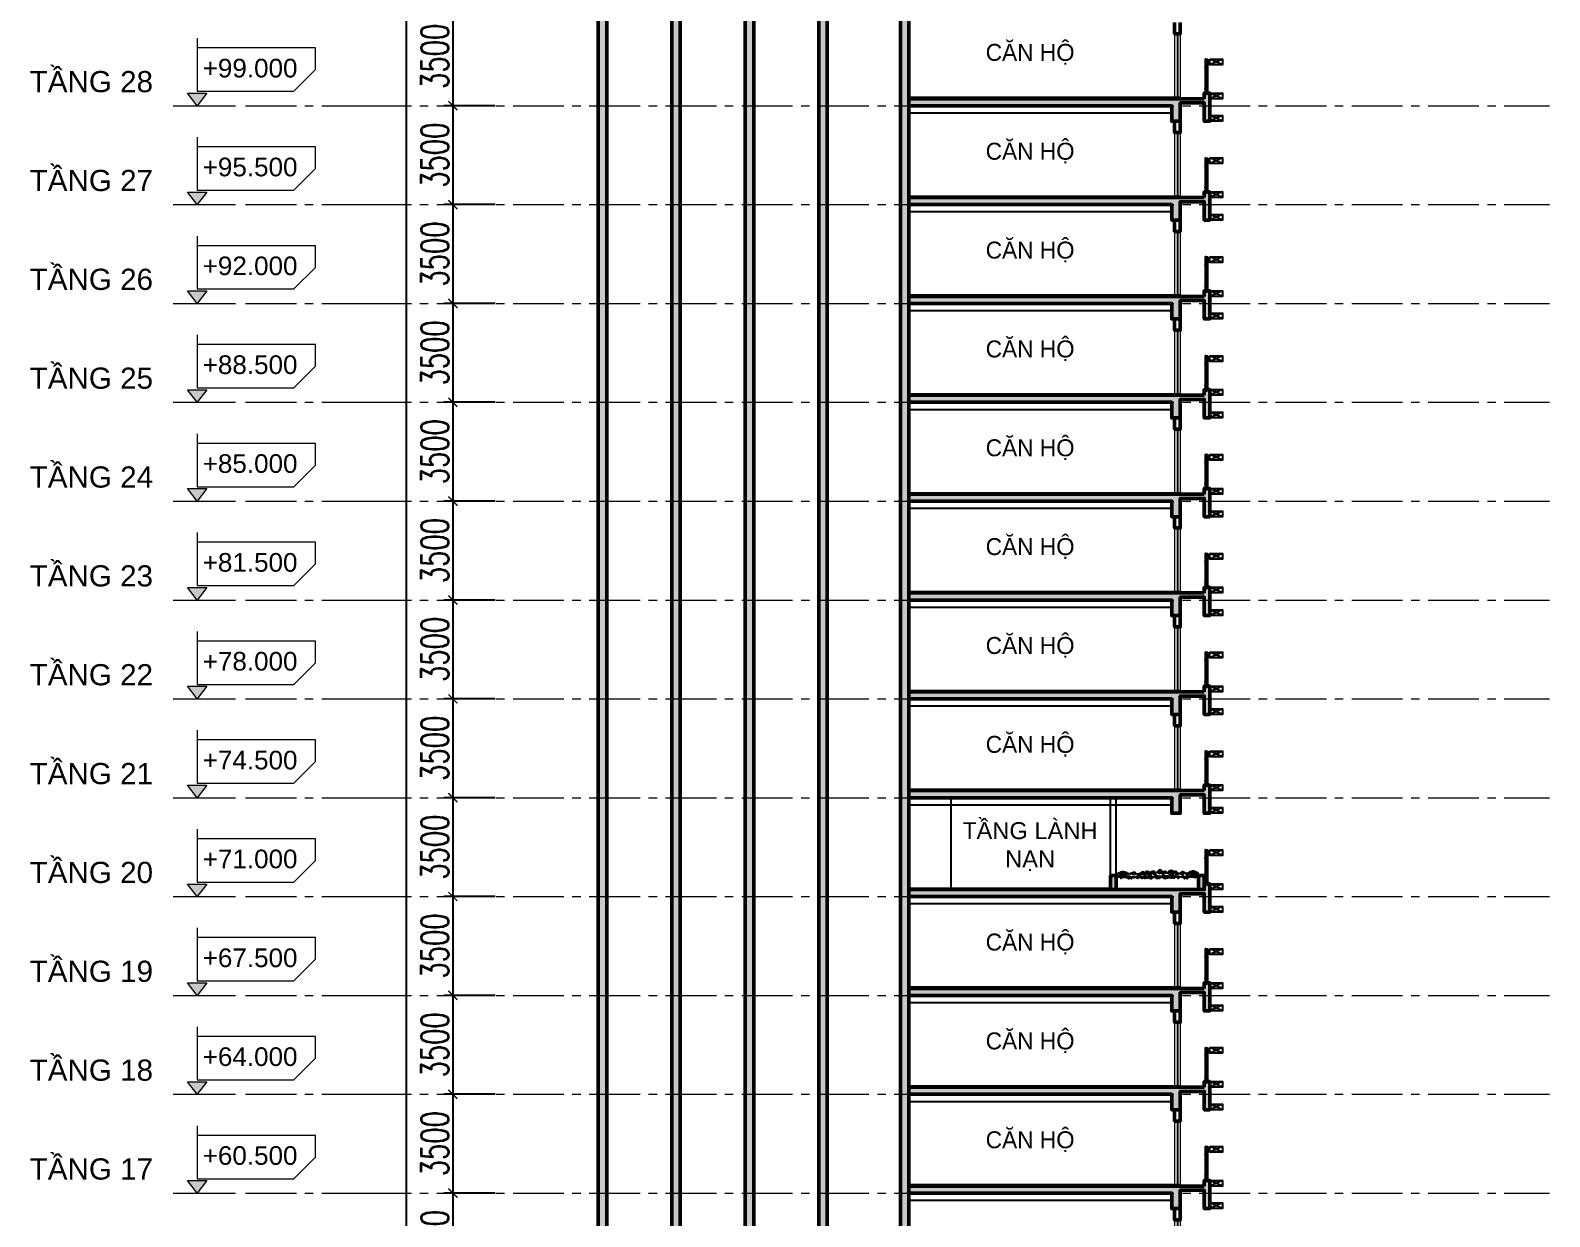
# Model space of a CAD drawing. Header units: millimetres. Extents: x 573003 to 1294762, y -9906 to 413061.
# Drawn here: x 715804 to 769598, y 74144 to 116144 of the extents above; entities that cross this region are included whole.
import ezdxf
from ezdxf.xclip import XClip

# ---------------------------------------------------------------- set-up
doc = ezdxf.new("R2010")
doc.units = ezdxf.units.MM
doc.header["$MEASUREMENT"] = 0
doc.linetypes.add('HIDDEN', pattern=[0.375, 0.25, -0.125])
doc.linetypes.add('IMPORT-CE', pattern=[135, 90, -15, 15, -15])
doc.layers.get('DEFPOINTS').update_dxf_attribs({"color": 5, "lineweight": 0})
for name, color, linetype in [('A-ANNO-DIMS', 50, 'Continuous'), ('A-ANNO-ROOM', 50, 'Continuous'), ('A-ELEV-13FINE', 8, 'Continuous'), ('A-ELEV-15FINE', 1, 'Continuous'), ('A-ELEV-18LIGHT', 135, 'Continuous'), ('A-ELEV-40HEAVY', 90, 'Continuous'), ('A-ELEV-PATT 3', 251, 'Continuous'), ('A-GRID-01$0$A-ANNO-DIMS', 50, 'Continuous'), ('A-WALL-FNSH', 200, 'Continuous'), ('A-WALL-PATT', 251, 'Continuous'), ('HBA-DW-WIN', 1, 'Continuous')]:
    doc.layers.add(name, color=color, linetype=linetype)
for name, color, linetype, lineweight in [('KT-Chu viet', 255, 'Continuous', 20), ('KT-Kich thuoc', 159, 'Continuous', 18), ('KT-Net cot', 2, 'Continuous', 50), ('KT-Net manh', 251, 'Continuous', 13), ('KT-Net thay', 7, 'Continuous', 25), ('KT-Net truc', 18, 'Continuous', 15), ('TEXT', 7, 'Continuous', 20)]:
    doc.layers.add(name, color=color, linetype=linetype, lineweight=lineweight)
doc.styles.add('Arial', font='arial.ttf')
doc.styles.add('DIM', font='vnsimli.shx', dxfattribs={"width": 0.7})
doc.styles.add('font unicode ccu', font='arial.ttf')
doc.styles.add('HBA-Text', font='GOTHIC.TTF')
doc.dimstyles.new('CCU  KT1-320 A1', dxfattribs={"dimscale": 320, "dimtxt": 3, "dimasz": 1, "dimexe": 1, "dimexo": 0, "dimgap": 0.5, "dimtad": 1, "dimdec": 0, "dimdsep": 46, "dimtxsty": 'DIM', "dimblk1": 'ARCHTICK', "dimblk2": 'ARCHTICK', "dimsah": 1, "dimcen": 0, "dimdle": 1, "dimclrd": 256, "dimclre": 256, "dimclrt": 31, "dimadec": 0, "dimazin": 0, "dimtfac": 1, "dimtdec": 0, "dimtix": 1, "dimtmove": 1, "dimatfit": 3, "dimldrblk": 'DOT', "dimfxl": 8, "dimtolj": 1, "dimarcsym": 0})

# ---------------------------------------------------------------- blocks, each defined once
blk = doc.blocks.new('1')
at = {"layer": 'A-GRID-01$0$A-ANNO-DIMS'}
for p, q in [((-85207, -52456), (-84757, -52256)), ((-85207, -52256), (-84757, -52456))]:
    blk.add_line(p, q, dxfattribs=at)
at = {"layer": 'A-GRID-01$0$A-ANNO-DIMS', "elevation": 0}
blk.add_lwpolyline([(-84757, -52256), (-85207, -52256), (-85207, -52456), (-84757, -52456)], close=True, dxfattribs=at)
blk = doc.blocks.new('Floor NT2')
at = {"layer": 'A-WALL-PATT'}
h = blk.add_hatch(color=256, dxfattribs=at)
h.dxf.hatch_style = 1
h.paths.add_polyline_path([(850, 0), (-9605, 0), (-9605, -250), (-300, -250), (-300, -800), (0, -800), (0, -150), (850, -150), (850, -800), (1050, -800), (1050, 200), (850, 200)])
at = {"layer": 'A-ANNO-DIMS', "extrusion": (2.84835e-12, 4.99413e-07, 1), "elevation": 0}
for points in [[(933, 200), (933, 1400)], [(983, 200), (983, 1400)]]:
    blk.add_lwpolyline(points, dxfattribs=at)
at = {"layer": 'A-ANNO-DIMS', "extrusion": (2.84835e-12, 4.99413e-07, 1)}
blk.add_lwpolyline([(865, 200), (1050, 200), (1050, 188), (865, 188)], close=True, dxfattribs=at)
at = {"layer": 'A-ELEV-13FINE', "extrusion": (2.84835e-12, 4.99413e-07, 1)}
for points in [[(-100, 2300), (-100, 50)], [(-9605, 50), (-200, 50)], [(-9605, -500), (-300, -500)]]:
    blk.add_lwpolyline(points, dxfattribs=at)
at = {"layer": 'A-ELEV-15FINE', "linetype": 'Continuous', "extrusion": (2.84835e-12, 4.99413e-07, 1), "elevation": 0}
for points in [[(885, 1102), (888, 1102), (888, 1127), (885, 1127)], [(885, 372), (888, 372), (888, 347), (885, 347)]]:
    blk.add_lwpolyline(points, close=True, dxfattribs=at)
for points in [[(933, 1120), (908, 1120)], [(933, 1110), (908, 1110)], [(933, 365), (908, 365)], [(933, 355), (908, 355)]]:
    blk.add_lwpolyline(points, dxfattribs=at)
at = {"layer": 'A-ELEV-15FINE', "extrusion": (2.84835e-12, 4.99413e-07, 1)}
for points in [[(893, 205), (915, 205), (915, 200), (893, 200)], [(1022, 205), (1001, 205), (1001, 200), (1022, 200)]]:
    blk.add_lwpolyline(points, close=True, dxfattribs=at)
at = {"layer": 'A-ELEV-15FINE', "extrusion": (2.84835e-12, 4.99413e-07, 1), "elevation": 0}
for points in [[(900, 205), (900, 208), (908, 208), (908, 205)], [(1016, 205), (1016, 208), (1007, 208), (1007, 205)]]:
    blk.add_lwpolyline(points, dxfattribs=at)
at = {"layer": 'A-ELEV-15FINE', "linetype": 'HIDDEN', "extrusion": (2.84835e-12, 4.99413e-07, 1), "elevation": 0}
for points in [[(908, 200), (908, 123), (900, 123), (900, 200)], [(1007, 200), (1007, 123), (1016, 123), (1016, 200)]]:
    blk.add_lwpolyline(points, dxfattribs=at)
at = {"layer": 'A-ELEV-18LIGHT', "extrusion": (2.84835e-12, 4.99413e-07, 1), "elevation": 0}
blk.add_lwpolyline([(888, 265), (893, 260), (903, 260), (908, 265), (908, 1395), (903, 1400), (893, 1400), (888, 1395), (888, 265)], dxfattribs=at)
at = {"layer": 'A-ELEV-40HEAVY', "extrusion": (2.84835e-12, 4.99413e-07, 1)}
blk.add_line((850, 200, 0), (1050, 200, 0), dxfattribs=at)
blk.add_lwpolyline([(0, 0), (0, 0)], dxfattribs=at)
at = {"layer": 'A-ELEV-PATT 3', "linetype": 'Continuous', "extrusion": (2.84835e-12, 4.99413e-07, 1)}
for p, q in [((891, 261, 0), (891, 1399, 0)), ((898, 260, 0), (898, 1400, 0)), ((904, 261, 0), (904, 1399, 0))]:
    blk.add_line(p, q, dxfattribs=at)
at = {"layer": 'A-GRID-01$0$A-ANNO-DIMS', "extrusion": (2.84835e-12, 4.99413e-07, 1)}
blk.add_line((933, 1400, 0), (983, 1400, 0), dxfattribs=at)
blk.add_lwpolyline([(1050, 1265), (1050, 1285), (983, 1285), (983, 1265)], close=True, dxfattribs=at)
at = {"layer": 'HBA-DW-WIN', "ltscale": 5, "extrusion": (2.84835e-12, 4.99413e-07, 1)}
blk.add_lwpolyline([(-200, 50), (0, 50), (0, 0), (-200, 0)], close=True, dxfattribs=at)
at = {"layer": 'KT-Net cot', "elevation": 0}
blk.add_lwpolyline([(0, 2700), (0, 2300), (-200, 2300), (-200, 2700)], dxfattribs=at)
at = {"layer": 'KT-Net cot', "extrusion": (-3.37132e-07, 3.60497e-18, 1), "elevation": 1}
blk.add_lwpolyline([(850, 0), (-9605, 0), (-9605, -250), (-300, -250), (-300, -800), (0, -800), (0, -150), (850, -150), (850, -800), (1050, -800), (1050, 200), (850, 200), (850, 0)], dxfattribs=at)
at = {"layer": 'KT-Net manh', "extrusion": (2.84835e-12, 4.99413e-07, 1)}
for p, q in [((-200, 2300, 0), (-200, 0, 0)), ((0, 2300, 0), (0, 0, 0))]:
    blk.add_line(p, q, dxfattribs=at)
at = {"layer": 'A-GRID-01$0$A-ANNO-DIMS', "extrusion": (-2.84835e-12, -4.99413e-07, -1), "zscale": -1.000000000000001, "rotation": 0.0003267797245855174}
for p in [(83706, 53657), (83706, 52457), (83706, 51657)]:
    blk.add_blockref('1', p, dxfattribs=at)
blk = doc.blocks.new('PLE-6')
for points in [[(-1874, 638), (-1908, 679), (-2017, 713), (-2120, 665), (-2086, 741), (-1970, 795), (-1845, 781), (-1956, 836), (-1997, 864), (-2045, 864), (-2127, 843), (-2086, 884), (-2017, 911), (-1935, 898), (-1867, 877), (-1799, 843), (-1758, 782), (-1758, 809), (-1789, 865), (-1829, 865), (-1804, 890), (-1753, 880), (-1708, 845), (-1753, 915), (-1819, 930), (-1869, 941), (-1910, 915), (-1950, 910), (-1975, 900), (-1935, 941), (-1873, 957), (-1838, 967), (-1782, 967), (-1706, 947), (-1693, 924), (-1617, 801), (-1662, 951)], [(-1662, 951), (-1571, 814), (-1561, 860), (-1536, 875), (-1531, 855), (-1546, 819), (-1496, 840), (-1465, 850), (-1445, 840), (-1420, 840), (-1390, 819), (-1374, 835), (-1374, 860), (-1334, 895), (-1238, 930), (-1188, 930), (-1127, 900), (-1172, 905), (-1223, 895), (-1268, 870), (-1283, 845), (-1283, 819), (-1243, 814), (-1203, 809), (-1178, 776), (-1177, 824), (-1208, 855), (-1218, 870), (-1157, 855), (-1132, 824), (-1081, 804), (-1061, 830), (-1046, 840), (-1016, 835), (-915, 855), (-890, 840), (-859, 814), (-844, 784), (-834, 729), (-869, 764), (-884, 789), (-930, 794), (-980, 794), (-1006, 794)], [(-449, 787), (-498, 836), (-567, 858), (-668, 866), (-720, 842), (-660, 845), (-567, 827), (-527, 784), (-553, 782), (-578, 778), (-600, 771), (-626, 775), (-617, 798), (-597, 824), (-647, 804), (-669, 782), (-704, 782), (-742, 776), (-770, 765), (-784, 793), (-762, 867), (-715, 907), (-666, 913), (-600, 904), (-678, 936), (-742, 916), (-811, 862), (-853, 801)], [(493, 910), (458, 951), (422, 991), (331, 991), (316, 971), (347, 976), (372, 971), (392, 956), (397, 946), (412, 915), (427, 890), (438, 845), (402, 845), (357, 870), (342, 865), (301, 845), (271, 830), (236, 840), (246, 870), (271, 925), (281, 966), (296, 1001), (331, 1026), (367, 1016), (357, 1036), (316, 1057), (266, 1036), (236, 1016), (190, 966), (175, 905), (170, 875), (140, 880), (94, 900), (54, 875), (18, 895), (-22, 961), (-57, 966), (-113, 966), (-164, 956), (-179, 936), (-214, 890), (-184, 905), (-153, 920), (-118, 910), (-83, 890), (-52, 865), (-47, 850), (-103, 845), (-143, 830), (-269, 822), (-263, 903), (-321, 942), (-411, 966), (-477, 961), (-532, 920), (-542, 895), (-472, 920), (-416, 905), (-340, 880), (-340, 845), (-340, 819), (-350, 779), (-381, 794), (-411, 784), (-441, 769), (-449, 787)], [(1226, 796), (1210, 819), (1180, 819), (1135, 850), (1150, 880), (1180, 905), (1210, 920), (1236, 915), (1271, 900), (1291, 885), (1261, 925), (1225, 956), (1180, 951), (1130, 930), (1099, 915), (1079, 890), (1069, 860), (1064, 845), (1054, 814), (1034, 814), (1034, 840), (1003, 860), (958, 860), (902, 845), (877, 814), (862, 784), (877, 799), (887, 814), (922, 814), (948, 804), (968, 794), (973, 789), (958, 784), (938, 789), (922, 784), (922, 784), (887, 784), (877, 779), (847, 774), (842, 789), (826, 804), (842, 850), (857, 900), (877, 930), (907, 946), (968, 971), (1003, 976), (1069, 956), (1054, 981), (948, 1011), (887, 991), (826, 971), (796, 930), (786, 890), (766, 850), (751, 865), (741, 880), (715, 870), (715, 855), (705, 870), (700, 905), (670, 930), (650, 946), (609, 946), (544, 941), (493, 915), (473, 885), (518, 895), (554, 910), (589, 905), (604, 890), (619, 875), (624, 860), (594, 860), (574, 855), (544, 855), (544, 855), (528, 875), (513, 890)], [(2039, 951), (1948, 814), (1938, 860), (1912, 875), (1907, 855), (1923, 819), (1872, 840), (1842, 850), (1821, 840), (1796, 840), (1766, 819), (1751, 835), (1751, 860), (1710, 895), (1614, 930), (1564, 930), (1503, 900), (1549, 905), (1599, 895), (1645, 870), (1660, 845), (1660, 819), (1619, 814), (1579, 809), (1554, 776), (1554, 824), (1584, 855), (1594, 870), (1534, 855), (1508, 824), (1458, 804), (1438, 830), (1422, 840), (1392, 835), (1291, 855), (1266, 840), (1236, 814), (1220, 784), (1210, 729), (1246, 764), (1261, 789), (1306, 794), (1357, 794), (1382, 794)], [(2250, 638), (2284, 679), (2394, 713), (2496, 665), (2462, 741), (2346, 795), (2221, 781), (2332, 836), (2373, 864), (2421, 864), (2503, 843), (2462, 884), (2394, 911), (2312, 898), (2243, 877), (2175, 843), (2134, 782), (2135, 809), (2165, 865), (2205, 865), (2180, 890), (2130, 880), (2084, 845), (2130, 915), (2195, 930), (2246, 941), (2286, 915), (2327, 910), (2352, 900), (2311, 941), (2249, 957), (2214, 967), (2159, 967), (2083, 947), (2069, 924), (1993, 801), (2039, 951)], [(-1874, 638), (-1939, 615), (-1950, 572), (-1880, 615), (-1837, 632), (-1799, 648), (-1761, 632), (-1734, 632), (-1701, 648), (-1647, 653), (-1636, 648), (-1582, 626), (-1550, 588), (-1501, 534), (-1544, 643), (-1577, 664), (-1566, 670), (-1496, 643), (-1474, 643), (-1436, 615), (-1431, 599), (-1425, 556), (-1420, 626), (-1458, 670), (-1436, 659), (-1387, 626), (-1376, 632), (-1349, 637), (-1333, 637), (-1306, 643), (-1284, 648), (-1279, 648), (-1290, 626), (-1322, 605), (-1333, 572), (-1333, 534), (-1306, 588), (-1279, 610), (-1230, 637), (-1214, 626), (-1192, 626), (-1160, 626), (-1138, 632), (-1095, 632), (-1079, 632), (-1041, 626), (-1008, 599), (-987, 572), (-970, 556), (-1003, 632), (-1030, 659), (-998, 648), (-987, 643), (-954, 637), (-911, 626), (-868, 632), (-797, 637), (-765, 653), (-721, 653), (-716, 653), (-743, 632), (-749, 588), (-749, 567), (-721, 615), (-705, 626), (-684, 637), (-657, 637), (-678, 615), (-684, 588), (-684, 572), (-673, 588), (-640, 610), (-624, 626), (-619, 632), (-597, 621), (-597, 605), (-592, 567), (-592, 561), (-575, 605), (-575, 626), (-586, 643), (-575, 637), (-554, 637), (-532, 632), (-505, 599), (-494, 583), (-472, 578), (-483, 610), (-510, 648), (-510, 659), (-500, 659), (-462, 648), (-440, 643), (-413, 626), (-391, 594), (-364, 567), (-364, 594), (-397, 626), (-413, 643), (-418, 659), (-364, 664), (-321, 653), (-299, 648), (-261, 643), (-261, 599), (-256, 578), (-256, 540), (-223, 610), (-207, 637), (-207, 648), (-169, 648), (-142, 648), (-104, 632), (-72, 626), (-50, 637), (9, 626), (36, 615), (85, 567), (101, 561), (53, 637), (85, 648), (134, 643), (155, 632), (182, 632), (188, 637), (231, 643), (188, 610), (166, 594), (166, 551), (177, 588), (220, 610), (280, 637), (323, 626), (361, 626), (404, 637), (426, 637), (442, 632), (480, 621), (513, 599), (556, 545), (545, 578), (534, 621), (518, 637), (502, 648), (572, 643), (626, 643), (659, 626), (697, 632), (751, 648), (767, 653), (783, 653), (816, 653), (816, 659)], [(-1366, 637), (-1415, 665), (-1448, 681), (-1486, 692), (-1507, 686), (-1540, 681), (-1562, 676), (-1589, 676), (-1627, 676), (-1660, 670), (-1709, 637), (-1698, 670), (-1687, 692), (-1665, 697), (-1687, 708), (-1720, 708), (-1747, 703), (-1763, 697), (-1796, 686), (-1818, 670), (-1834, 659), (-1845, 648), (-1829, 676), (-1823, 697), (-1845, 697), (-1872, 697), (-1905, 692), (-1921, 681)], [(-939, 759), (-991, 733), (-978, 726), (-933, 726), (-926, 719), (-920, 713), (-939, 759)], [(2250, 638), (2316, 615), (2327, 572), (2256, 615), (2213, 632), (2175, 648), (2137, 632), (2110, 632), (2078, 648), (2023, 653), (2013, 648), (1958, 626), (1926, 588), (1877, 534), (1921, 643), (1953, 664), (1942, 670), (1872, 643), (1850, 643), (1812, 615), (1807, 599), (1802, 556), (1796, 626), (1834, 670), (1812, 659), (1764, 626), (1753, 632), (1726, 637), (1709, 637), (1682, 643), (1661, 648), (1655, 648), (1666, 626), (1699, 605), (1709, 572), (1709, 534), (1682, 588), (1655, 610), (1607, 637), (1590, 626), (1569, 626), (1536, 626), (1515, 632), (1471, 632), (1455, 632), (1417, 626), (1385, 599), (1363, 572), (1347, 556), (1379, 632), (1406, 659), (1374, 648), (1363, 643), (1331, 637), (1287, 626), (1244, 632), (1174, 637), (1141, 653), (1098, 653), (1092, 653), (1119, 632), (1125, 588), (1125, 567), (1098, 615), (1082, 626), (1060, 637), (1033, 637), (1055, 615), (1060, 588), (1060, 572), (1049, 588), (1017, 610), (1000, 626), (995, 632), (973, 621), (973, 605), (968, 567), (968, 561), (952, 605), (952, 626), (963, 643), (952, 637), (930, 637), (908, 632), (881, 599), (870, 583), (849, 578), (860, 610), (887, 648), (887, 659), (876, 659), (838, 648), (816, 643), (789, 626), (768, 594), (741, 567), (741, 594), (773, 626), (789, 643), (795, 659), (741, 664), (697, 653), (676, 648), (638, 643), (638, 599), (632, 578), (632, 540), (600, 610), (584, 637), (584, 648), (546, 648), (519, 648), (481, 632), (448, 626), (427, 637), (367, 626), (340, 615), (291, 567), (275, 561), (324, 637), (291, 648), (243, 643), (221, 632), (194, 632), (188, 637), (145, 643), (188, 610), (210, 594), (210, 551), (199, 588), (156, 610), (96, 637), (53, 626), (15, 626), (-28, 637), (-50, 637), (-66, 632), (-104, 621), (-136, 599), (-180, 545), (-169, 578), (-158, 621), (-142, 637), (-125, 648), (-196, 643), (-250, 643), (-282, 626), (-320, 632), (-374, 648), (-391, 653), (-407, 653), (-439, 653), (-439, 659)], [(30, 798), (-13, 798), (-45, 778), (-26, 772), (26, 765), (52, 759), (78, 746), (85, 746), (78, 791), (78, 791)], [(20, 622), (59, 661), (91, 680), (163, 700), (209, 693), (241, 687), (254, 674), (261, 661), (261, 687), (326, 687), (365, 680), (404, 680), (456, 700), (495, 674), (522, 661), (535, 654), (535, 687), (580, 719), (619, 713), (658, 700), (698, 687), (717, 661), (717, 674), (724, 700), (763, 700), (776, 661), (776, 661)], [(30, 798), (78, 791)], [(482, 785), (495, 778), (509, 759), (515, 739), (515, 733), (502, 746), (495, 752), (469, 759), (482, 785)], [(1605, 740), (1589, 735), (1585, 728), (1589, 724), (1605, 717), (1615, 714), (1623, 703), (1624, 698), (1624, 706), (1621, 721), (1617, 730), (1605, 740)], [(1742, 637), (1791, 665), (1824, 681), (1862, 692), (1884, 686), (1916, 681), (1938, 676), (1965, 676), (2003, 676), (2036, 670), (2085, 637), (2074, 670), (2063, 692), (2042, 697), (2063, 708), (2096, 708), (2123, 703), (2140, 697), (2172, 686), (2194, 670), (2210, 659), (2221, 648), (2205, 676), (2199, 697), (2221, 697), (2248, 697), (2281, 692), (2297, 681)]]:
    blk.add_lwpolyline(points)
for points in [[(-560, 740), (-607, 720), (-586, 714), (-540, 714)], [(-237, 772), (-300, 760), (-329, 740), (-283, 729), (-217, 717), (-208, 737)], [(1035, 763), (997, 735), (964, 724), (1002, 719), (1062, 735), (1089, 730), (1100, 730), (1078, 741)], [(1906, 779), (1878, 768), (1857, 752), (1878, 757), (1895, 752), (1938, 763), (1960, 768), (1944, 773), (1922, 779)]]:
    blk.add_lwpolyline(points, close=True)
blk = doc.blocks.new('A$C61654A8E')
blk.add_hatch(color=256).paths.add_polyline_path([(-137, 178), (0, 0), (137, 178)])
blk.add_line((-341, 0), (341, 0))
for points in [[(0, 956), (0, 819)], [(-137, 178), (137, 178), (0, 0), (-137, 178)]]:
    blk.add_lwpolyline(points)
blk.add_lwpolyline([(1678, 512), (1678, 819), (0, 819), (0, 205), (1371, 205)], close=True)
blk = doc.blocks.new('coscaodotudong')
at = {"xscale": 0.8324273823791946, "yscale": 0.8324273823791946, "zscale": 0.8324273823791946}
blk.add_blockref('A$C61654A8E', (0, 0), dxfattribs=at)
at = {"layer": 'KT-Chu viet', "style": 'font unicode ccu'}
blk.add_attdef('%%P0.000', (64, 334), '', height=220, dxfattribs=at)
blk = doc.blocks.new('Levels')
at = {"layer": 'KT-Kich thuoc'}
for p, q in [((-9998.9, 99000, 0), (-7793.2, 99000, 0)), ((-9998.9, 95500, 0), (-7793.2, 95500, 0)), ((-9998.9, 92000, 0), (-7793.2, 92000, 0)), ((-9998.9, 88500, 0), (-7793.2, 88500, 0)), ((-9998.9, 85000, 0), (-7793.2, 85000, 0)), ((-9998.9, 81500, 0), (-7793.2, 81500, 0)), ((-9998.9, 78000, 0), (-7793.2, 78000, 0)), ((-9998.9, 74500, 0), (-7793.2, 74500, 0)), ((-9998.9, 71000, 0), (-7793.2, 71000, 0)), ((-9998.9, 67500, 0), (-7793.2, 67500, 0)), ((-9998.9, 64000, 0), (-7793.2, 64000, 0)), ((-9998.9, 60500, 0), (-7793.2, 60500, 0))]:
    blk.add_line(p, q, dxfattribs=at)
at = {"layer": 'KT-Net truc', "linetype": 'IMPORT-CE', "ltscale": 20, "elevation": 0}
for points in [[(-7437.9, 99000), (6189, 99000)], [(-7437.9, 95500), (6189, 95500)], [(-7437.9, 92000), (6189, 92000)], [(-7437.9, 88500), (6189, 88500)], [(-7437.9, 85000), (6189, 85000)], [(-7437.9, 81500), (6189, 81500)], [(-7437.9, 78000), (6189, 78000)], [(-7437.9, 74500), (6189, 74500)], [(-7437.9, 71000), (6189, 71000)], [(-7437.9, 67500), (6189, 67500)], [(-7437.9, 64000), (6189, 64000)], [(-7437.9, 60500), (6189, 60500)]]:
    blk.add_lwpolyline(points, dxfattribs=at)
at = {"layer": 'KT-Chu viet', "xscale": 3, "yscale": 3, "zscale": 3}
for p, values in [((-9146.4, 99000, 0), {'%%P0.000': '+99.000'}), ((-9146.4, 95500, 0), {'%%P0.000': '+95.500'}), ((-9146.4, 92000, 0), {'%%P0.000': '+92.000'}), ((-9146.4, 88500, 0), {'%%P0.000': '+88.500'}), ((-9146.4, 85000, 0), {'%%P0.000': '+85.000'}), ((-9146.4, 81500, 0), {'%%P0.000': '+81.500'}), ((-9146.4, 78000, 0), {'%%P0.000': '+78.000'}), ((-9146.4, 74500, 0), {'%%P0.000': '+74.500'}), ((-9146.4, 71000, 0), {'%%P0.000': '+71.000'}), ((-9146.4, 67500, 0), {'%%P0.000': '+67.500'}), ((-9146.4, 64000, 0), {'%%P0.000': '+64.000'}), ((-9146.4, 60500, 0), {'%%P0.000': '+60.500'})]:
    blk.add_blockref('coscaodotudong', p, dxfattribs=at).add_auto_attribs(values)
at = {"layer": 'TEXT', "char_height": 750, "attachment_point": 1, "style": 'Arial'}
for s, insert, width in [('TẦNG 28', (-15078.7, 100229.8, 0), 5299.69), ('TẦNG 27', (-15078.7, 96729.8, 0), 5299.69), ('TẦNG 26', (-15078.7, 93229.8, 0), 5299.69), ('TẦNG 25', (-15078.7, 89729.8, 0), 5299.69), ('TẦNG 24', (-15078.7, 86229.8, 0), 5299.69), ('TẦNG 23', (-15078.7, 82729.8, 0), 5299.69), ('TẦNG 22', (-15078.7, 79229.8, 0), 5299.69), ('TẦNG 21', (-15078.7, 75729.8, 0), 5299.69), ('TẦNG 20', (-15078.7, 72229.8, 0), 5299.69), ('TẦNG 19', (-15078.7, 68729.8, 0), 4873.125), ('TẦNG 18', (-15078.7, 65229.8, 0), 4692.37), ('TẦNG 17', (-15078.7, 61729.8, 0), 4649.34)]:
    blk.add_mtext(s, dxfattribs=dict(at, insert=insert, width=width))
blk = doc.blocks.new('_ARCHTICK')
at = {"color": 0, "linetype": 'ByBlock', "const_width": 0.15}
blk.add_lwpolyline([(-0.5, -0.5), (0.5, 0.5)], dxfattribs=at)
blk = doc.blocks.new('*D217')
at = {"layer": 'DEFPOINTS', "color": 0, "transparency": 16777216}
for p in [(732261, 116976, 0), (730764, 113476), (731970, 113476, 0)]:
    blk.add_point(p, dxfattribs=at)
at = {"layer": 'KT-Kich thuoc', "lineweight": -2, "transparency": 16777216}
for p, q in [((730764, 117296), (730764, 113156)), ((732261, 116976), (730444, 116976)), ((731970, 113476), (730444, 113476))]:
    blk.add_line(p, q, dxfattribs=at)
at = {"layer": 'KT-Kich thuoc', "lineweight": -2, "transparency": 16777216, "xscale": 320, "yscale": 320, "zscale": 320}
for p, rotation in [((730764, 116976), 90), ((730764, 113476), 270)]:
    blk.add_blockref('_ARCHTICK', p, dxfattribs=dict(at, rotation=rotation))
at = {"layer": 'KT-Kich thuoc', "color": 31, "transparency": 16777216, "insert": (730124, 115226), "char_height": 960, "attachment_point": 5, "rotation": 90, "style": 'DIM'}
blk.add_mtext('\\A1;3500', dxfattribs=at)
blk = doc.blocks.new('_Dot')
at = {"color": 0, "linetype": 'ByBlock', "lineweight": -2}
blk.add_line((-0.5, 0), (-1, 0), dxfattribs=at)
at = {"color": 0, "linetype": 'ByBlock', "const_width": 0.5}
blk.add_lwpolyline([(-0.25, 0, 1), (0.25, 0, 1)], format="xyb", close=True, dxfattribs=at)
blk = doc.blocks.new('*D218')
at = {"layer": 'DEFPOINTS', "color": 0, "transparency": 16777216}
for p in [(732261, 113476, 0), (730764, 109976), (731970, 109976, 0)]:
    blk.add_point(p, dxfattribs=at)
at = {"layer": 'KT-Kich thuoc', "lineweight": -2, "transparency": 16777216}
for p, q in [((730764, 113796), (730764, 109656)), ((732261, 113476), (730444, 113476)), ((731970, 109976), (730444, 109976))]:
    blk.add_line(p, q, dxfattribs=at)
at = {"layer": 'KT-Kich thuoc', "lineweight": -2, "transparency": 16777216, "xscale": 320, "yscale": 320, "zscale": 320}
for p, rotation in [((730764, 113476), 90), ((730764, 109976), 270)]:
    blk.add_blockref('_ARCHTICK', p, dxfattribs=dict(at, rotation=rotation))
at = {"layer": 'KT-Kich thuoc', "color": 31, "transparency": 16777216, "insert": (730124, 111726), "char_height": 960, "attachment_point": 5, "rotation": 90, "style": 'DIM'}
blk.add_mtext('\\A1;3500', dxfattribs=at)
blk = doc.blocks.new('*D219')
at = {"layer": 'DEFPOINTS', "color": 0, "transparency": 16777216}
for p in [(732261, 109976, 0), (730764, 106476), (731970, 106476, 0)]:
    blk.add_point(p, dxfattribs=at)
at = {"layer": 'KT-Kich thuoc', "lineweight": -2, "transparency": 16777216}
for p, q in [((730764, 110296), (730764, 106156)), ((732261, 109976), (730444, 109976)), ((731970, 106476), (730444, 106476))]:
    blk.add_line(p, q, dxfattribs=at)
at = {"layer": 'KT-Kich thuoc', "lineweight": -2, "transparency": 16777216, "xscale": 320, "yscale": 320, "zscale": 320}
for p, rotation in [((730764, 109976), 90), ((730764, 106476), 270)]:
    blk.add_blockref('_ARCHTICK', p, dxfattribs=dict(at, rotation=rotation))
at = {"layer": 'KT-Kich thuoc', "color": 31, "transparency": 16777216, "insert": (730124, 108226), "char_height": 960, "attachment_point": 5, "rotation": 90, "style": 'DIM'}
blk.add_mtext('\\A1;3500', dxfattribs=at)
blk = doc.blocks.new('*D220')
at = {"layer": 'DEFPOINTS', "color": 0, "transparency": 16777216}
for p in [(732261, 106476, 0), (730764, 102976), (731970, 102976, 0)]:
    blk.add_point(p, dxfattribs=at)
at = {"layer": 'KT-Kich thuoc', "lineweight": -2, "transparency": 16777216}
for p, q in [((730764, 106796), (730764, 102656)), ((732261, 106476), (730444, 106476)), ((731970, 102976), (730444, 102976))]:
    blk.add_line(p, q, dxfattribs=at)
at = {"layer": 'KT-Kich thuoc', "lineweight": -2, "transparency": 16777216, "xscale": 320, "yscale": 320, "zscale": 320}
for p, rotation in [((730764, 106476), 90), ((730764, 102976), 270)]:
    blk.add_blockref('_ARCHTICK', p, dxfattribs=dict(at, rotation=rotation))
at = {"layer": 'KT-Kich thuoc', "color": 31, "transparency": 16777216, "insert": (730124, 104726), "char_height": 960, "attachment_point": 5, "rotation": 90, "style": 'DIM'}
blk.add_mtext('\\A1;3500', dxfattribs=at)
blk = doc.blocks.new('*D200')
at = {"layer": 'DEFPOINTS', "color": 0, "transparency": 16777216}
for p in [(732261, 102976, 0), (730764, 99476), (731970, 99476, 0)]:
    blk.add_point(p, dxfattribs=at)
at = {"layer": 'KT-Kich thuoc', "lineweight": -2, "transparency": 16777216}
for p, q in [((730764, 103296), (730764, 99156)), ((732261, 102976), (730444, 102976)), ((731970, 99476), (730444, 99476))]:
    blk.add_line(p, q, dxfattribs=at)
at = {"layer": 'KT-Kich thuoc', "lineweight": -2, "transparency": 16777216, "xscale": 320, "yscale": 320, "zscale": 320}
for p, rotation in [((730764, 102976), 90), ((730764, 99476), 270)]:
    blk.add_blockref('_ARCHTICK', p, dxfattribs=dict(at, rotation=rotation))
at = {"layer": 'KT-Kich thuoc', "color": 31, "transparency": 16777216, "insert": (730124, 101226), "char_height": 960, "attachment_point": 5, "rotation": 90, "style": 'DIM'}
blk.add_mtext('\\A1;3500', dxfattribs=at)
blk = doc.blocks.new('*D201')
at = {"layer": 'DEFPOINTS', "color": 0, "transparency": 16777216}
for p in [(732261, 99476, 0), (730764, 95976), (731970, 95976, 0)]:
    blk.add_point(p, dxfattribs=at)
at = {"layer": 'KT-Kich thuoc', "lineweight": -2, "transparency": 16777216}
for p, q in [((730764, 99796), (730764, 95656)), ((732261, 99476), (730444, 99476)), ((731970, 95976), (730444, 95976))]:
    blk.add_line(p, q, dxfattribs=at)
at = {"layer": 'KT-Kich thuoc', "lineweight": -2, "transparency": 16777216, "xscale": 320, "yscale": 320, "zscale": 320}
for p, rotation in [((730764, 99476), 90), ((730764, 95976), 270)]:
    blk.add_blockref('_ARCHTICK', p, dxfattribs=dict(at, rotation=rotation))
at = {"layer": 'KT-Kich thuoc', "color": 31, "transparency": 16777216, "insert": (730124, 97726), "char_height": 960, "attachment_point": 5, "rotation": 90, "style": 'DIM'}
blk.add_mtext('\\A1;3500', dxfattribs=at)
blk = doc.blocks.new('*D202')
at = {"layer": 'DEFPOINTS', "color": 0, "transparency": 16777216}
for p in [(732261, 95976, 0), (730764, 92476), (731970, 92476, 0)]:
    blk.add_point(p, dxfattribs=at)
at = {"layer": 'KT-Kich thuoc', "lineweight": -2, "transparency": 16777216}
for p, q in [((730764, 96296), (730764, 92156)), ((732261, 95976), (730444, 95976)), ((731970, 92476), (730444, 92476))]:
    blk.add_line(p, q, dxfattribs=at)
at = {"layer": 'KT-Kich thuoc', "lineweight": -2, "transparency": 16777216, "xscale": 320, "yscale": 320, "zscale": 320}
for p, rotation in [((730764, 95976), 90), ((730764, 92476), 270)]:
    blk.add_blockref('_ARCHTICK', p, dxfattribs=dict(at, rotation=rotation))
at = {"layer": 'KT-Kich thuoc', "color": 31, "transparency": 16777216, "insert": (730124, 94226), "char_height": 960, "attachment_point": 5, "rotation": 90, "style": 'DIM'}
blk.add_mtext('\\A1;3500', dxfattribs=at)
blk = doc.blocks.new('*D203')
at = {"layer": 'DEFPOINTS', "color": 0, "transparency": 16777216}
for p in [(732261, 92476, 0), (730764, 88976), (731970, 88976, 0)]:
    blk.add_point(p, dxfattribs=at)
at = {"layer": 'KT-Kich thuoc', "lineweight": -2, "transparency": 16777216}
for p, q in [((730764, 92796), (730764, 88656)), ((732261, 92476), (730444, 92476)), ((731970, 88976), (730444, 88976))]:
    blk.add_line(p, q, dxfattribs=at)
at = {"layer": 'KT-Kich thuoc', "lineweight": -2, "transparency": 16777216, "xscale": 320, "yscale": 320, "zscale": 320}
for p, rotation in [((730764, 92476), 90), ((730764, 88976), 270)]:
    blk.add_blockref('_ARCHTICK', p, dxfattribs=dict(at, rotation=rotation))
at = {"layer": 'KT-Kich thuoc', "color": 31, "transparency": 16777216, "insert": (730124, 90726), "char_height": 960, "attachment_point": 5, "rotation": 90, "style": 'DIM'}
blk.add_mtext('\\A1;3500', dxfattribs=at)
blk = doc.blocks.new('*D204')
at = {"layer": 'DEFPOINTS', "color": 0, "transparency": 16777216}
for p in [(732261, 88976, 0), (730764, 85476), (731970, 85476, 0)]:
    blk.add_point(p, dxfattribs=at)
at = {"layer": 'KT-Kich thuoc', "lineweight": -2, "transparency": 16777216}
for p, q in [((732261, 88976), (730444, 88976)), ((730764, 89296), (730764, 85156)), ((731970, 85476), (730444, 85476))]:
    blk.add_line(p, q, dxfattribs=at)
at = {"layer": 'KT-Kich thuoc', "lineweight": -2, "transparency": 16777216, "xscale": 320, "yscale": 320, "zscale": 320}
for p, rotation in [((730764, 88976), 90), ((730764, 85476), 270)]:
    blk.add_blockref('_ARCHTICK', p, dxfattribs=dict(at, rotation=rotation))
at = {"layer": 'KT-Kich thuoc', "color": 31, "transparency": 16777216, "insert": (730124, 87226), "char_height": 960, "attachment_point": 5, "rotation": 90, "style": 'DIM'}
blk.add_mtext('\\A1;3500', dxfattribs=at)
blk = doc.blocks.new('*D205')
at = {"layer": 'DEFPOINTS', "color": 0, "transparency": 16777216}
for p in [(732261, 85476, 0), (730764, 81976), (731970, 81976, 0)]:
    blk.add_point(p, dxfattribs=at)
at = {"layer": 'KT-Kich thuoc', "lineweight": -2, "transparency": 16777216}
for p, q in [((730764, 85796), (730764, 81656)), ((732261, 85476), (730444, 85476)), ((731970, 81976), (730444, 81976))]:
    blk.add_line(p, q, dxfattribs=at)
at = {"layer": 'KT-Kich thuoc', "lineweight": -2, "transparency": 16777216, "xscale": 320, "yscale": 320, "zscale": 320}
for p, rotation in [((730764, 85476), 90), ((730764, 81976), 270)]:
    blk.add_blockref('_ARCHTICK', p, dxfattribs=dict(at, rotation=rotation))
at = {"layer": 'KT-Kich thuoc', "color": 31, "transparency": 16777216, "insert": (730124, 83726), "char_height": 960, "attachment_point": 5, "rotation": 90, "style": 'DIM'}
blk.add_mtext('\\A1;3500', dxfattribs=at)
blk = doc.blocks.new('*D206')
at = {"layer": 'DEFPOINTS', "color": 0, "transparency": 16777216}
for p in [(732261, 81976, 0), (730764, 78476), (731970, 78476, 0)]:
    blk.add_point(p, dxfattribs=at)
at = {"layer": 'KT-Kich thuoc', "lineweight": -2, "transparency": 16777216}
for p, q in [((732261, 81976), (730444, 81976)), ((730764, 82296), (730764, 78156)), ((731970, 78476), (730444, 78476))]:
    blk.add_line(p, q, dxfattribs=at)
at = {"layer": 'KT-Kich thuoc', "lineweight": -2, "transparency": 16777216, "xscale": 320, "yscale": 320, "zscale": 320}
for p, rotation in [((730764, 81976), 90), ((730764, 78476), 270)]:
    blk.add_blockref('_ARCHTICK', p, dxfattribs=dict(at, rotation=rotation))
at = {"layer": 'KT-Kich thuoc', "color": 31, "transparency": 16777216, "insert": (730124, 80226), "char_height": 960, "attachment_point": 5, "rotation": 90, "style": 'DIM'}
blk.add_mtext('\\A1;3500', dxfattribs=at)
blk = doc.blocks.new('*D207')
at = {"layer": 'DEFPOINTS', "color": 0, "transparency": 16777216}
for p in [(732261, 78476, 0), (730764, 74976), (731970, 74976, 0)]:
    blk.add_point(p, dxfattribs=at)
at = {"layer": 'KT-Kich thuoc', "lineweight": -2, "transparency": 16777216}
for p, q in [((730764, 78796), (730764, 74656)), ((732261, 78476), (730444, 78476)), ((731970, 74976), (730444, 74976))]:
    blk.add_line(p, q, dxfattribs=at)
at = {"layer": 'KT-Kich thuoc', "lineweight": -2, "transparency": 16777216, "xscale": 320, "yscale": 320, "zscale": 320}
for p, rotation in [((730764, 78476), 90), ((730764, 74976), 270)]:
    blk.add_blockref('_ARCHTICK', p, dxfattribs=dict(at, rotation=rotation))
at = {"layer": 'KT-Kich thuoc', "color": 31, "transparency": 16777216, "insert": (730124, 76726), "char_height": 960, "attachment_point": 5, "rotation": 90, "style": 'DIM'}
blk.add_mtext('\\A1;3500', dxfattribs=at)
blk = doc.blocks.new('*D208')
at = {"layer": 'DEFPOINTS', "color": 0, "transparency": 16777216}
for p in [(732261, 74976, 0), (730764, 71476), (731970, 71476, 0)]:
    blk.add_point(p, dxfattribs=at)
at = {"layer": 'KT-Kich thuoc', "lineweight": -2, "transparency": 16777216}
for p, q in [((732261, 74976), (730444, 74976)), ((730764, 75296), (730764, 71156)), ((731970, 71476), (730444, 71476))]:
    blk.add_line(p, q, dxfattribs=at)
at = {"layer": 'KT-Kich thuoc', "lineweight": -2, "transparency": 16777216, "xscale": 320, "yscale": 320, "zscale": 320}
for p, rotation in [((730764, 74976), 90), ((730764, 71476), 270)]:
    blk.add_blockref('_ARCHTICK', p, dxfattribs=dict(at, rotation=rotation))
at = {"layer": 'KT-Kich thuoc', "color": 31, "transparency": 16777216, "insert": (730124, 73226), "char_height": 960, "attachment_point": 5, "rotation": 90, "style": 'DIM'}
blk.add_mtext('\\A1;3500', dxfattribs=at)
blk = doc.blocks.new('A$C52FE36A4')
at = {"layer": 'A-ANNO-ROOM', "ltscale": 800, "extrusion": (2.65424e-07, 1.15182e-05, 1), "insert": (1743, 960, 4), "char_height": 600, "width": 6000, "attachment_point": 2, "text_direction": (1, 0, 0), "style": 'HBA-Text'}
blk.add_mtext('CĂN H{\\fArial|b0|i0|c0|p34;Ộ}', dxfattribs=at)

msp = doc.modelspace()

# ---------------------------------------------------------------- hatches: boundary and pattern name
at = {"layer": 'A-WALL-PATT', "extrusion": (7.0812e-19, 1.15182e-05, 1)}
h = msp.add_hatch(color=256, dxfattribs=at)
h.dxf.hatch_style = 1
h.paths.add_polyline_path([(736216.4, 151025.6), (746616.4, 151025.6), (746616.4, 148725.6), (736216.4, 148725.6)], flags=16)
h.paths.add_polyline_path([(735913.3, 151225.6), (746911.1, 151225.6), (746911.1, -1274.4), (735913.3, -1274.4)])
h.paths.add_polyline_path([(746616.4, -774.4), (744016.4, -774.4), (744016.4, 148525.6), (746616.4, 148525.6)], flags=16)
h.paths.add_polyline_path([(741416.4, 148525.6), (743716.4, 148525.6), (743716.4, -774.4), (741416.4, -774.4)], flags=16)
h.paths.add_polyline_path([(738816.4, -774.4), (741116.4, -774.4), (741116.4, 148525.6), (738816.4, 148525.6)], flags=16)
h.paths.add_polyline_path([(738516.4, 148525.6), (736216.4, 148525.6), (736216.4, -774.4), (738516.4, -774.4)], flags=16)
h = msp.add_hatch(color=256, dxfattribs=at)
h.dxf.hatch_style = 1
h.paths.add_polyline_path([(754054.1, 86225.6), (754254.1, 86225.6), (754254.1, 85725.6), (754054.1, 85725.6)])
h.paths.add_polyline_path([(757166.8, 86225.6), (757366.8, 86225.6), (757366.8, 85725.6), (757166.8, 85725.6)])
h = msp.add_hatch(color=256, dxfattribs=at)
h.dxf.hatch_style = 1
h.paths.add_polyline_path([(757366.8, 85725.6), (746911.1, 85725.6), (746911.1, 85475.6), (756216.3, 85475.6), (756216.3, 84925.6), (756516.4, 84925.6), (756516.4, 85575.6), (757366.8, 85575.6), (757366.8, 84925.6), (757566.8, 84925.6), (757566.8, 85925.6), (757366.8, 85925.6)])

# ---------------------------------------------------------------- linework, layer by layer
at = {"layer": 'A-ANNO-DIMS', "extrusion": (2.84835e-12, 1.20176e-05, 1), "elevation": 1.2}
for points in [[(757449, 85925.6), (757449.1, 87125.6)], [(757499, 85925.6), (757499.1, 87125.6)]]:
    msp.add_lwpolyline(points, dxfattribs=at)
at = {"layer": 'A-ANNO-DIMS', "extrusion": (2.84835e-12, 1.20176e-05, 1), "elevation": 1.6}
msp.add_lwpolyline([(757381.3, 85925.6), (757566.8, 85925.6), (757566.8, 85913.6), (757381.3, 85913.6)], close=True, dxfattribs=at)
at = {"layer": 'A-ELEV-13FINE', "extrusion": (7.0812e-19, 1.15182e-05, 1)}
msp.add_line((754254.1, 86175.6, -0.7), (757166.8, 86175.6, -1.5), dxfattribs=at)
at = {"layer": 'A-ELEV-13FINE', "extrusion": (2.84835e-12, 1.20176e-05, 1), "elevation": 1.6}
for points in [[(746911.1, 85775.7), (754054.1, 85775.6)], [(746911.1, 85225.7), (756216.3, 85225.6)]]:
    msp.add_lwpolyline(points, dxfattribs=at)
at = {"layer": 'A-ELEV-15FINE', "linetype": 'Continuous', "extrusion": (2.84835e-12, 1.20176e-05, 1), "elevation": 1.6}
for points in [[(757401.3, 86828.1), (757404.1, 86828.1), (757404.1, 86853.1), (757401.3, 86853.1)], [(757401.3, 86098.1), (757404, 86098.1), (757404, 86073.1), (757401.3, 86073.1)]]:
    msp.add_lwpolyline(points, close=True, dxfattribs=at)
at = {"layer": 'A-ELEV-15FINE', "linetype": 'Continuous', "extrusion": (2.84835e-12, 1.20176e-05, 1), "elevation": 1.2}
for points in [[(757449.1, 86845.6), (757424.1, 86845.6)], [(757449.1, 86835.6), (757424.1, 86835.6)], [(757449, 86090.6), (757424, 86090.6)], [(757449, 86080.6), (757424, 86080.6)]]:
    msp.add_lwpolyline(points, dxfattribs=at)
at = {"layer": 'A-ELEV-15FINE', "extrusion": (2.84835e-12, 1.20176e-05, 1), "elevation": 1.6}
for points in [[(757409.3, 85930.9), (757431, 85930.9), (757431, 85925.6), (757409.3, 85925.6)], [(757538.8, 85930.9), (757517.1, 85930.9), (757517.1, 85925.6), (757538.8, 85925.6)]]:
    msp.add_lwpolyline(points, close=True, dxfattribs=at)
at = {"layer": 'A-ELEV-15FINE', "extrusion": (2.84835e-12, 1.20176e-05, 1), "elevation": 1.2}
for points in [[(757416, 85930.9), (757416, 85933.9), (757424.3, 85933.9), (757424.3, 85930.9)], [(757532.1, 85930.9), (757532.1, 85933.9), (757523.8, 85933.9), (757523.8, 85930.9)]]:
    msp.add_lwpolyline(points, dxfattribs=at)
at = {"layer": 'A-ELEV-15FINE', "linetype": 'HIDDEN', "extrusion": (2.84835e-12, 1.20176e-05, 1), "elevation": 1.2}
for points in [[(757424.3, 85925.6), (757424.3, 85849), (757416, 85849), (757416, 85925.6)], [(757523.8, 85925.6), (757523.8, 85849), (757532.1, 85849), (757532.1, 85925.6)]]:
    msp.add_lwpolyline(points, dxfattribs=at)
at = {"layer": 'A-ELEV-18LIGHT', "extrusion": (2.84835e-12, 1.20176e-05, 1), "elevation": 1.2}
msp.add_lwpolyline([(757404, 85990.6), (757409, 85985.6), (757419, 85985.6), (757424, 85990.6), (757424.1, 87120.6), (757419.1, 87125.6), (757409.1, 87125.6), (757404.1, 87120.6), (757404, 85990.6)], dxfattribs=at)
at = {"layer": 'A-ELEV-40HEAVY', "extrusion": (2.84835e-12, 1.20176e-05, 1)}
msp.add_line((757366.8, 85925.6, 0.2), (757566.8, 85925.6, 0.2), dxfattribs=at)
at = {"layer": 'A-ELEV-PATT 3', "linetype": 'Continuous', "extrusion": (2.84835e-12, 1.20176e-05, 1)}
for p, q in [((757407.7, 85987, 0.2), (757407.7, 87124.3, 0.2)), ((757414, 85985.6, 0.2), (757414.1, 87125.6, 0.2)), ((757420.4, 85987, 0.2), (757420.4, 87124.3, 0.2))]:
    msp.add_line(p, q, dxfattribs=at)
at = {"layer": 'A-GRID-01$0$A-ANNO-DIMS', "extrusion": (2.84835e-12, 1.20176e-05, 1)}
msp.add_line((757449.1, 87125.6, 0.2), (757499.1, 87125.6, 0.2), dxfattribs=at)
at = {"layer": 'A-GRID-01$0$A-ANNO-DIMS', "extrusion": (2.84835e-12, 1.20176e-05, 1), "elevation": 1.6}
msp.add_lwpolyline([(757566.8, 86990.6), (757566.8, 87010.6), (757499.1, 87010.6), (757499.1, 86990.6)], close=True, dxfattribs=at)
at = {"layer": 'KT-Net cot', "extrusion": (-3.37132e-07, 1.15182e-05, 1)}
for points, elevation in [([(735913.3, 151225.6), (746911.1, 151225.6), (746911.1, -1274.4), (735913.3, -1274.4)], -0.2), ([(738516.4, 148525.6), (736216.4, 148525.6), (736216.4, -774.4), (738516.4, -774.4)], -0.2), ([(738816.4, -774.4), (741116.4, -774.4), (741116.4, 148525.6), (738816.4, 148525.6)], -0.3), ([(741416.4, 148525.6), (743716.4, 148525.6), (743716.4, -774.4), (741416.4, -774.4)], -0.3), ([(746616.4, -774.4), (744016.4, -774.4), (744016.4, 148525.6), (746616.4, 148525.6)], -0.1)]:
    msp.add_lwpolyline(points, close=True, dxfattribs=dict(at, elevation=elevation))
at = {"layer": 'KT-Net cot', "extrusion": (7.0812e-19, 1.15182e-05, 1)}
for points, elevation in [([(754054.1, 86225.6), (754254.1, 86225.6), (754254.1, 85725.6), (754054.1, 85725.6)], 0.1), ([(757166.8, 86225.6), (757366.8, 86225.6), (757366.8, 85725.6), (757166.8, 85725.6)], -0.5)]:
    msp.add_lwpolyline(points, close=True, dxfattribs=dict(at, elevation=elevation))
at = {"layer": 'KT-Net cot', "extrusion": (-3.37132e-07, 1.15182e-05, 1), "elevation": 1.9}
msp.add_lwpolyline([(757366.8, 85725.6), (746911.1, 85725.6), (746911.1, 85475.6), (756216.3, 85475.6), (756216.3, 84925.6), (756516.4, 84925.6), (756516.4, 85575.6), (757366.8, 85575.6), (757366.8, 84925.6), (757566.8, 84925.6), (757566.8, 85925.6), (757366.8, 85925.6), (757366.8, 85725.6)], dxfattribs=at)
at = {"layer": 'KT-Net thay', "extrusion": (7.0812e-19, 1.15182e-05, 1)}
for p, q in [((748409, 85775.7, -1.3), (748409, 88975.6, 1.2)), ((754054.1, 85725.6, -1.2), (754054.1, 88975.6, 1.2)), ((754254.1, 85725.6, -1.2), (754254.1, 88975.6, 1.2))]:
    msp.add_line(p, q, dxfattribs=at)
at = {"layer": 'KT-Net truc', "linetype": 'IMPORT-CE', "ltscale": 20}
for p, q in [((727493.5, 113475.6, 0), (769597.7, 113475.6, 0)), ((727493.5, 109975.6, 0), (769597.7, 109975.6, 0)), ((727493.5, 106475.6, 0), (769597.7, 106475.6, 0)), ((727493.5, 102975.6, 0), (769597.7, 102975.6, 0)), ((727493.5, 99475.6, 0), (769597.7, 99475.6, 0)), ((727493.5, 95975.6, 0), (769597.7, 95975.6, 0)), ((727493.5, 92475.6, 0), (769597.7, 92475.6, 0)), ((727493.5, 88975.6, 0), (769597.7, 88975.6, 0)), ((727493.5, 85475.6, 0), (769597.7, 85475.6, 0)), ((727493.5, 81975.6, 0), (769597.7, 81975.6, 0)), ((727493.5, 78475.6, 0), (769597.7, 78475.6, 0)), ((727493.5, 74975.6, 0), (769597.7, 74975.6, 0))]:
    msp.add_line(p, q, dxfattribs=at)

# ---------------------------------------------------------------- block references
at = {"layer": 'A-ANNO-ROOM'}
for p in [(749461.5, 114705.4), (749461.5, 111205.4), (749461.5, 107705.4), (749461.5, 104205.4), (749461.5, 100705.4), (749461.5, 97205.4), (749461.5, 93705.4), (749461.5, 90205.4), (749461.5, 83205.4), (749461.5, 79705.4), (749461.5, 76205.4)]:
    msp.add_blockref('A$C52FE36A4', p, dxfattribs=at)
at = {"layer": 'A-ELEV-PATT 3', "extrusion": (7.0812e-19, 1.15182e-05, 1), "xscale": 0.6160000000000018, "yscale": 0.6160000000000018, "zscale": 0.6160000000000018, "rotation": 0.3045863394810644}
msp.add_blockref('PLE-6', (755614.7, 85773.8, 0.3), dxfattribs=at)
at = {"layer": 'A-GRID-01$0$A-ANNO-DIMS', "extrusion": (-2.84835e-12, -1.20176e-05, -1), "zscale": -1.000000000000001, "rotation": 0.000326779723735984}
for p in [(-672810.3, 139382.1, -1.6), (-672810.3, 138182.1, -1.6), (-672810.3, 137382.1, -1.6)]:
    msp.add_blockref('1', p, dxfattribs=at)
at = {"layer": 'A-WALL-FNSH', "extrusion": (7.0812e-19, 1.15182e-05, 1)}
for p in [(756516.4, 113725.6, 2.5), (756516.4, 110225.6, 2.3), (756516.4, 106725.6, 2.2), (756516.4, 103225.6, 2.1), (756516.4, 99725.6, 2), (756516.4, 96225.6, 1.9), (756516.4, 92725.6, 1.8), (756516.4, 89225.6, 1.6), (756516.4, 82225.6, 1.4), (756516.4, 78725.6, 1.3), (756516.4, 75225.6, 1.2), (756516.4, 71725.6, 1)]:
    msp.add_blockref('Floor NT2', p, dxfattribs=at)
at = {"layer": 'A-WALL-PATT'}
ref = msp.add_blockref('Levels', (730859.2, 14475.6, 0), dxfattribs=at)
XClip(ref).set_block_clipping_path([(-19282.2316047037, -19213.4142947759), (-1742.8393161013, 140216.6709211473)])

# ---------------------------------------------------------------- texts
at = {"layer": 'A-ANNO-ROOM', "ltscale": 800, "extrusion": (2.65424e-07, 1.15182e-05, 1), "insert": (751202.9, 88109.8, 3.2), "char_height": 600, "width": 6000, "attachment_point": 2, "text_direction": (1, 0, 0), "style": 'HBA-Text'}
msp.add_mtext('T{\\fArial|b0|i0|c0|p34;ẦNG LÀNH NẠN}', dxfattribs=at)

# ---------------------------------------------------------------- dimensions: what is measured, and where the dimension line sits
at = {"layer": 'KT-Kich thuoc'}
for base, p1, p2, picture, middle in [((730764.5, 113475.6), (732261.2, 116975.6, 0), (731970.1, 113475.6, 0), '*D217', (730124.5, 115225.6)), ((730764.5, 109975.6), (732261.2, 113475.6, 0), (731970.1, 109975.6, 0), '*D218', (730124.5, 111725.6)), ((730764.5, 106475.6), (732261.2, 109975.6, 0), (731970.1, 106475.6, 0), '*D219', (730124.5, 108225.6)), ((730764.5, 102975.6), (732261.2, 106475.6, 0), (731970.1, 102975.6, 0), '*D220', (730124.5, 104725.6)), ((730764.5, 99475.6), (732261.2, 102975.6, 0), (731970.1, 99475.6, 0), '*D200', (730124.5, 101225.6)), ((730764.5, 95975.6), (732261.2, 99475.6, 0), (731970.1, 95975.6, 0), '*D201', (730124.5, 97725.6)), ((730764.5, 92475.6), (732261.2, 95975.6, 0), (731970.1, 92475.6, 0), '*D202', (730124.5, 94225.6)), ((730764.5, 88975.6), (732261.2, 92475.6, 0), (731970.1, 88975.6, 0), '*D203', (730124.5, 90725.6)), ((730764.5, 85475.6), (732261.2, 88975.6, 0), (731970.1, 85475.6, 0), '*D204', (730124.5, 87225.6)), ((730764.5, 81975.6), (732261.2, 85475.6, 0), (731970.1, 81975.6, 0), '*D205', (730124.5, 83725.6)), ((730764.5, 78475.6), (732261.2, 81975.6, 0), (731970.1, 78475.6, 0), '*D206', (730124.5, 80225.6)), ((730764.5, 74975.6), (732261.2, 78475.6, 0), (731970.1, 74975.6, 0), '*D207', (730124.5, 76725.6)), ((730764.5, 71475.6), (732261.2, 74975.6, 0), (731970.1, 71475.6, 0), '*D208', (730124.5, 73225.6))]:
    dim = msp.add_linear_dim(base=base, p1=p1, p2=p2, angle=90, dimstyle='CCU  KT1-320 A1', dxfattribs=at)
    dim.commit()
    dim.dimension.update_dxf_attribs({"geometry": picture, "text_midpoint": middle})

doc.saveas('drawing.dxf')
